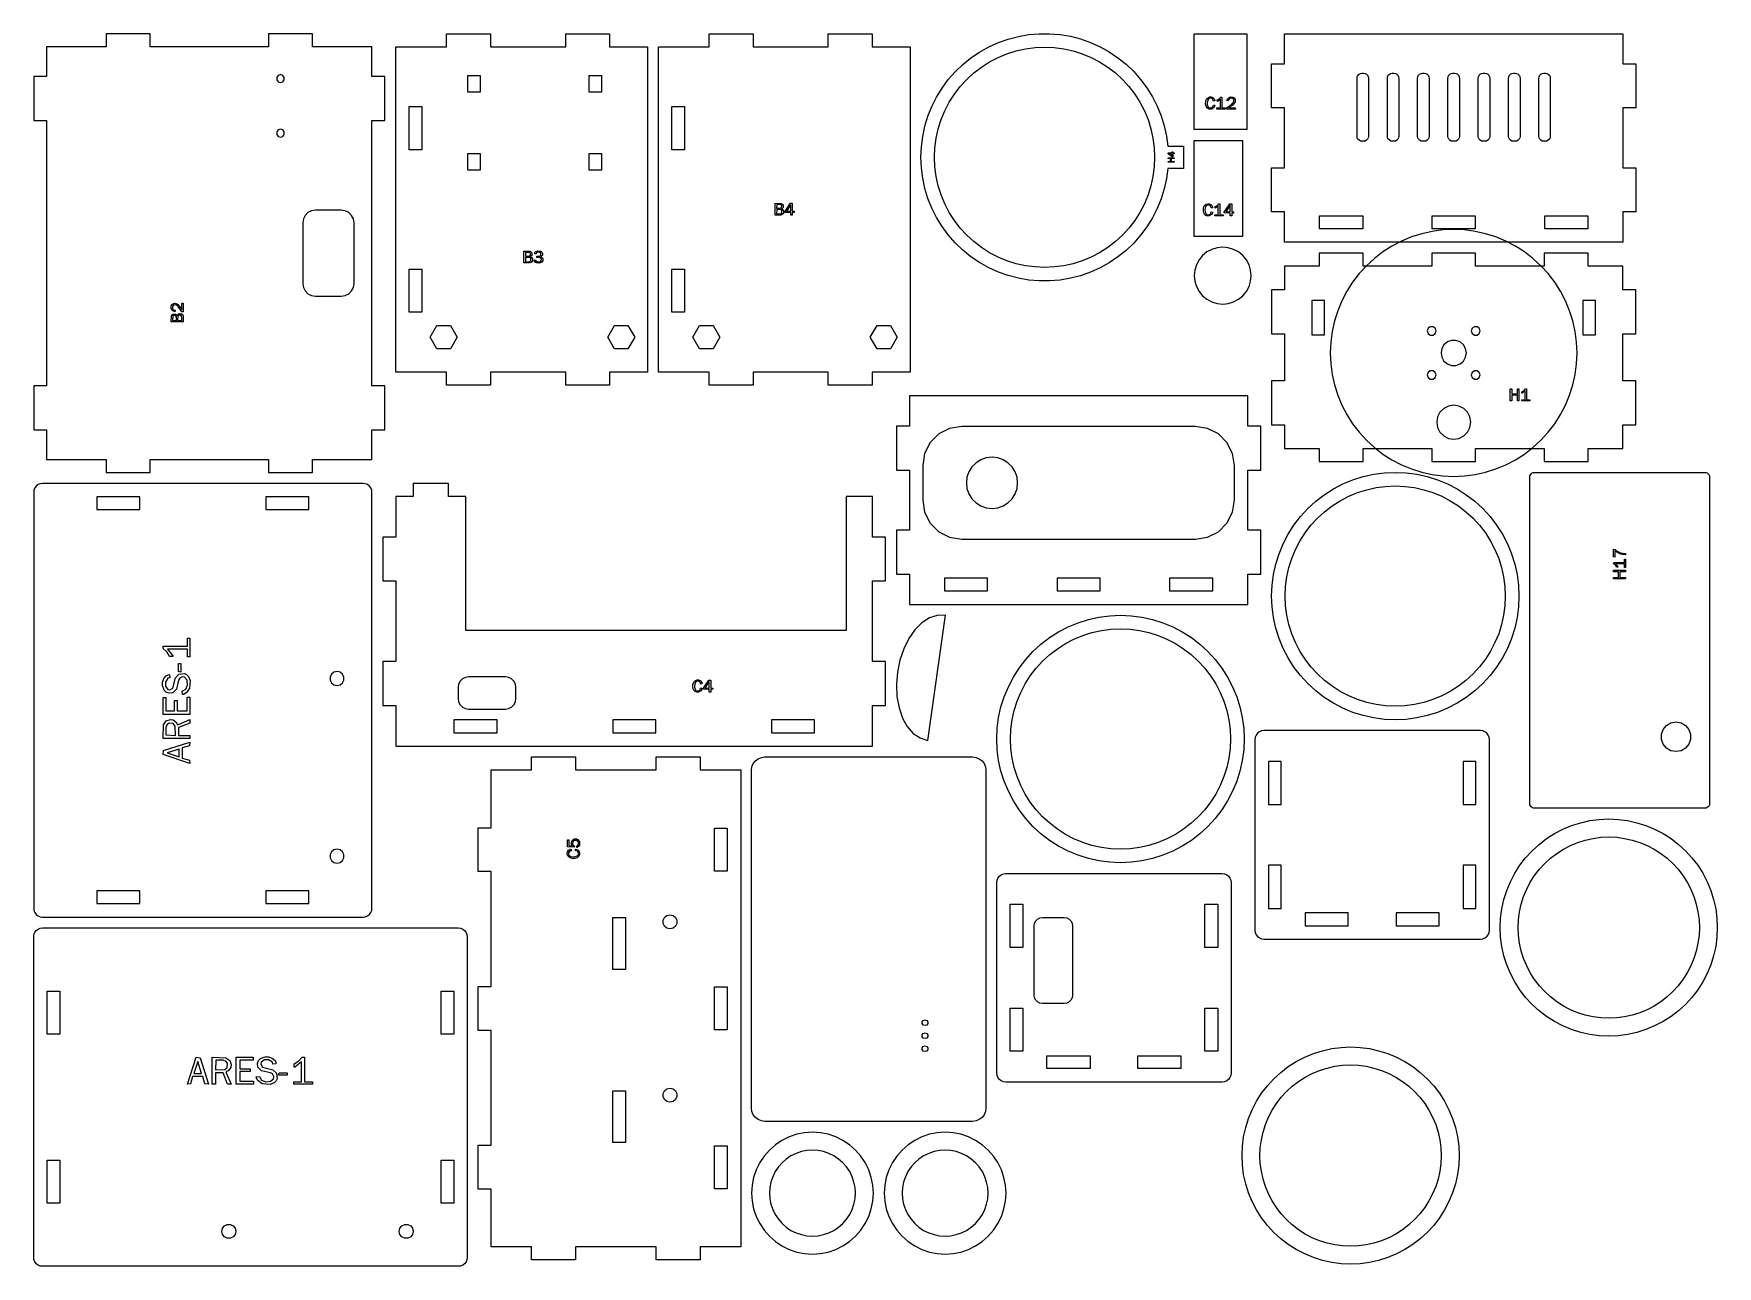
# Model space of a CAD drawing. Header units: millimetres. Extents: x 5 to 394, y 10 to 295.
import ezdxf

# ---------------------------------------------------------------- set-up
doc = ezdxf.new("R2010")
doc.units = ezdxf.units.MM
for name, color, linetype in [('CUT', 1, 'CONTINUOUS'), ('ENGRAVE', 7, 'CONTINUOUS'), ('SCORE', 5, 'CONTINUOUS')]:
    doc.layers.add(name, color=color, linetype=linetype)

msp = doc.modelspace()

# ---------------------------------------------------------------- linework, layer by layer
at = {"layer": 'CUT'}
for points in [[(83.15, 196.65), (83.15, 203.55), (86.15, 203.55), (86.15, 213.7), (83.15, 213.7), (83.15, 274.95), (86.15, 274.95), (86.15, 285.1), (83.15, 285.1), (83.15, 292), (69.4, 292), (69.4, 295), (59.25, 295), (59.25, 292), (31.9, 292), (31.9, 295), (21.75, 295), (21.75, 292), (8, 292), (8, 285.1), (5, 285.1), (5, 274.95), (8, 274.95), (8, 213.7), (5, 213.7), (5, 203.55), (8, 203.55), (8, 196.65), (21.75, 196.65), (21.75, 193.65), (31.9, 193.65), (31.9, 196.65), (59.25, 196.65), (59.25, 193.65), (69.4, 193.65), (69.4, 196.65)], [(146.8, 216.85), (138.05, 216.85), (138.05, 213.85), (127.9, 213.85), (127.9, 216.85), (110.55, 216.85), (110.55, 213.85), (100.4, 213.85), (100.4, 216.85), (88.65, 216.85), (88.65, 292), (100.4, 292), (100.4, 295), (110.55, 295), (110.55, 292), (127.9, 292), (127.9, 295), (138.05, 295), (138.05, 292), (146.8, 292)], [(207.45, 216.85), (198.7, 216.85), (198.7, 213.85), (188.55, 213.85), (188.55, 216.85), (171.2, 216.85), (171.2, 213.85), (161.05, 213.85), (161.05, 216.85), (149.3, 216.85), (149.3, 292), (161.05, 292), (161.05, 295), (171.2, 295), (171.2, 292), (188.55, 292), (188.55, 295), (198.7, 295), (198.7, 292), (207.45, 292)], [(266.981, 263.874), (266.675, 261.54), (266.158, 259.172), (265.442, 256.857), (264.533, 254.611), (263.436, 252.45), (262.161, 250.39), (260.715, 248.445), (259.11, 246.63), (257.357, 244.957), (255.468, 243.439), (253.458, 242.086), (251.34, 240.908), (249.13, 239.914), (246.844, 239.111), (244.498, 238.505), (242.109, 238.099), (239.694, 237.898), (237.271, 237.901), (234.856, 238.11), (232.469, 238.523), (230.124, 239.137), (227.841, 239.946), (225.634, 240.947), (223.519, 242.131), (221.513, 243.49), (219.629, 245.014), (217.881, 246.692), (216.281, 248.512), (214.841, 250.461), (213.572, 252.525), (212.482, 254.689), (211.579, 256.938), (210.87, 259.255), (210.36, 261.624), (210.053, 264.028), (209.95, 266.449), (210.053, 268.87), (210.36, 271.273), (210.87, 273.642), (211.579, 275.96), (212.482, 278.208), (213.572, 280.373), (214.841, 282.437), (216.281, 284.386), (217.881, 286.206), (219.629, 287.884), (221.513, 289.408), (223.519, 290.767), (225.634, 291.951), (227.841, 292.951), (230.124, 293.761), (232.469, 294.375), (234.856, 294.787), (237.271, 294.996), (239.694, 295), (242.109, 294.798), (244.498, 294.393), (246.844, 293.786), (249.13, 292.983), (251.34, 291.989), (253.458, 290.812), (255.468, 289.459), (257.357, 287.941), (259.11, 286.268), (260.715, 284.453), (262.161, 282.508), (263.436, 280.448), (264.533, 278.287), (265.442, 276.041), (266.158, 273.725), (266.675, 271.358), (266.981, 269.024), (270.6, 269.024), (270.6, 263.874)], [(238.525, 241.024), (236.309, 241.121), (234.11, 241.41), (231.945, 241.89), (229.829, 242.557), (227.78, 243.406), (225.813, 244.43), (223.942, 245.622), (222.182, 246.972), (220.547, 248.471), (219.048, 250.106), (217.698, 251.866), (216.506, 253.736), (215.482, 255.704), (214.633, 257.753), (213.966, 259.868), (213.486, 262.034), (213.197, 264.233), (213.1, 266.449), (213.197, 268.665), (213.486, 270.864), (213.966, 273.029), (214.633, 275.145), (215.482, 277.194), (216.506, 279.161), (217.698, 281.032), (219.048, 282.792), (220.547, 284.427), (222.182, 285.925), (223.942, 287.276), (225.813, 288.467), (227.78, 289.492), (229.829, 290.34), (231.945, 291.007), (234.11, 291.488), (236.309, 291.777), (238.525, 291.874), (240.741, 291.777), (242.94, 291.488), (245.106, 291.007), (247.221, 290.34), (249.27, 289.492), (251.238, 288.467), (253.108, 287.276), (254.868, 285.925), (256.503, 284.427), (258.002, 282.792), (259.352, 281.032), (260.544, 279.161), (261.568, 277.194), (262.417, 275.145), (263.084, 273.029), (263.564, 270.864), (263.853, 268.665), (263.95, 266.449), (263.853, 264.233), (263.564, 262.034), (263.084, 259.868), (262.417, 257.753), (261.568, 255.704), (260.544, 253.736), (259.352, 251.866), (258.002, 250.106), (256.503, 248.471), (254.868, 246.972), (253.108, 245.622), (251.238, 244.43), (249.27, 243.406), (247.221, 242.557), (245.106, 241.89), (242.94, 241.41), (240.741, 241.121)], [(285.25, 272.85), (273.1, 272.85), (273.1, 295), (285.25, 295)], [(372.1, 246.85), (293.95, 246.85), (293.95, 253.85), (290.95, 253.85), (290.95, 264), (293.95, 264), (293.95, 277.85), (290.95, 277.85), (290.95, 288), (293.95, 288), (293.95, 295), (372.1, 295), (372.1, 288), (375.1, 288), (375.1, 277.85), (372.1, 277.85), (372.1, 264), (375.1, 264), (375.1, 253.85), (372.1, 253.85)], [(62.025, 285.546), (61.484, 285.37), (61.149, 284.91), (61.149, 284.34), (61.484, 283.88), (62.025, 283.704), (62.566, 283.88), (62.901, 284.34), (62.901, 284.91), (62.566, 285.37)], [(108.15, 281.5), (105.3, 281.5), (105.3, 285.35), (108.15, 285.35)], [(136.15, 281.5), (133.3, 281.5), (133.3, 285.35), (136.15, 285.35)], [(310.7, 284.719), (310.756, 285.072), (310.916, 285.386), (311.164, 285.634), (311.478, 285.794), (311.831, 285.85), (312.219, 285.85), (312.572, 285.794), (312.886, 285.634), (313.134, 285.386), (313.294, 285.072), (313.35, 284.719), (313.35, 271.291), (313.294, 270.938), (313.134, 270.624), (312.886, 270.376), (312.572, 270.216), (312.219, 270.16), (311.831, 270.16), (311.478, 270.216), (311.164, 270.376), (310.916, 270.624), (310.756, 270.938), (310.7, 271.291)], [(317.7, 284.719), (317.756, 285.072), (317.916, 285.386), (318.164, 285.634), (318.478, 285.794), (318.831, 285.85), (319.219, 285.85), (319.572, 285.794), (319.886, 285.634), (320.134, 285.386), (320.294, 285.072), (320.35, 284.719), (320.35, 271.291), (320.294, 270.938), (320.134, 270.624), (319.886, 270.376), (319.572, 270.216), (319.219, 270.16), (318.831, 270.16), (318.478, 270.216), (318.164, 270.376), (317.916, 270.624), (317.756, 270.938), (317.7, 271.291)], [(324.7, 284.719), (324.756, 285.072), (324.916, 285.386), (325.164, 285.634), (325.478, 285.794), (325.831, 285.85), (326.219, 285.85), (326.572, 285.794), (326.886, 285.634), (327.134, 285.386), (327.294, 285.072), (327.35, 284.719), (327.35, 271.291), (327.294, 270.938), (327.134, 270.624), (326.886, 270.376), (326.572, 270.216), (326.219, 270.16), (325.831, 270.16), (325.478, 270.216), (325.164, 270.376), (324.916, 270.624), (324.756, 270.938), (324.7, 271.291)], [(331.7, 284.719), (331.756, 285.072), (331.916, 285.386), (332.164, 285.634), (332.478, 285.794), (332.831, 285.85), (333.219, 285.85), (333.572, 285.794), (333.886, 285.634), (334.134, 285.386), (334.294, 285.072), (334.35, 284.719), (334.35, 271.291), (334.294, 270.938), (334.134, 270.624), (333.886, 270.376), (333.572, 270.216), (333.219, 270.16), (332.831, 270.16), (332.478, 270.216), (332.164, 270.376), (331.916, 270.624), (331.756, 270.938), (331.7, 271.291)], [(338.7, 284.719), (338.756, 285.072), (338.916, 285.386), (339.164, 285.634), (339.478, 285.794), (339.831, 285.85), (340.219, 285.85), (340.572, 285.794), (340.886, 285.634), (341.134, 285.386), (341.294, 285.072), (341.35, 284.719), (341.35, 271.291), (341.294, 270.938), (341.134, 270.624), (340.886, 270.376), (340.572, 270.216), (340.219, 270.16), (339.831, 270.16), (339.478, 270.216), (339.164, 270.376), (338.916, 270.624), (338.756, 270.938), (338.7, 271.291)], [(345.7, 284.719), (345.756, 285.072), (345.916, 285.386), (346.164, 285.634), (346.478, 285.794), (346.831, 285.85), (347.219, 285.85), (347.572, 285.794), (347.886, 285.634), (348.134, 285.386), (348.294, 285.072), (348.35, 284.719), (348.35, 271.291), (348.294, 270.938), (348.134, 270.624), (347.886, 270.376), (347.572, 270.216), (347.219, 270.16), (346.831, 270.16), (346.478, 270.216), (346.164, 270.376), (345.916, 270.624), (345.756, 270.938), (345.7, 271.291)], [(352.7, 284.719), (352.756, 285.072), (352.916, 285.386), (353.164, 285.634), (353.478, 285.794), (353.831, 285.85), (354.219, 285.85), (354.572, 285.794), (354.886, 285.634), (355.134, 285.386), (355.294, 285.072), (355.35, 284.719), (355.35, 271.291), (355.294, 270.938), (355.134, 270.624), (354.886, 270.376), (354.572, 270.216), (354.219, 270.16), (353.831, 270.16), (353.478, 270.216), (353.164, 270.376), (352.916, 270.624), (352.756, 270.938), (352.7, 271.291)], [(94.7, 268.2), (91.75, 268.2), (91.75, 278.15), (94.7, 278.15)], [(155.35, 268.2), (152.4, 268.2), (152.4, 278.15), (155.35, 278.15)], [(62.025, 272.946), (61.484, 272.77), (61.149, 272.31), (61.149, 271.74), (61.484, 271.28), (62.025, 271.104), (62.566, 271.28), (62.901, 271.74), (62.901, 272.31), (62.566, 272.77)], [(284.25, 248.2), (273.1, 248.2), (273.1, 270.35), (284.25, 270.35)], [(108.15, 263.5), (105.3, 263.5), (105.3, 267.35), (108.15, 267.35)], [(136.15, 263.5), (133.3, 263.5), (133.3, 267.35), (136.15, 267.35)], [(70.081, 254.25), (69.171, 254.106), (68.356, 253.691), (67.709, 253.044), (67.294, 252.229), (67.15, 251.319), (67.15, 237.331), (67.294, 236.421), (67.709, 235.606), (68.356, 234.959), (69.171, 234.544), (70.081, 234.4), (76.069, 234.4), (76.979, 234.544), (77.794, 234.959), (78.441, 235.606), (78.856, 236.421), (79, 237.331), (79, 251.319), (78.856, 252.229), (78.441, 253.044), (77.794, 253.691), (76.979, 254.106), (76.069, 254.25)], [(312, 249.95), (302.05, 249.95), (302.05, 252.9), (312, 252.9)], [(338, 249.95), (328.05, 249.95), (328.05, 252.9), (338, 252.9)], [(364, 249.95), (354.05, 249.95), (354.05, 252.9), (364, 252.9)], [(286.251, 239.125), (286.124, 240.407), (285.75, 241.641), (285.143, 242.778), (284.325, 243.774), (283.329, 244.592), (282.192, 245.199), (280.958, 245.574), (279.675, 245.7), (278.393, 245.574), (277.159, 245.199), (276.022, 244.592), (275.026, 243.774), (274.208, 242.778), (273.601, 241.641), (273.226, 240.407), (273.1, 239.125), (273.226, 237.842), (273.601, 236.608), (274.208, 235.472), (275.026, 234.475), (276.022, 233.657), (277.159, 233.05), (278.393, 232.676), (279.675, 232.549), (280.958, 232.676), (282.192, 233.05), (283.329, 233.657), (284.325, 234.475), (285.143, 235.472), (285.75, 236.608), (286.124, 237.842)], [(293.95, 199.2), (301.95, 199.2), (301.95, 196.2), (312.1, 196.2), (312.1, 199.2), (327.95, 199.2), (327.95, 196.2), (338.1, 196.2), (338.1, 199.2), (353.95, 199.2), (353.95, 196.2), (364.1, 196.2), (364.1, 199.2), (372.1, 199.2), (372.1, 204.7), (375.1, 204.7), (375.1, 214.85), (372.1, 214.85), (372.1, 225.7), (375.1, 225.7), (375.1, 235.85), (372.1, 235.85), (372.1, 241.35), (364.1, 241.35), (364.1, 244.35), (353.95, 244.35), (353.95, 241.35), (338.1, 241.35), (338.1, 244.35), (327.95, 244.35), (327.95, 241.35), (312.1, 241.35), (312.1, 244.35), (301.95, 244.35), (301.95, 241.35), (293.95, 241.35), (293.95, 235.85), (290.95, 235.85), (290.95, 225.7), (293.95, 225.7), (293.95, 214.85), (290.95, 214.85), (290.95, 204.7), (293.95, 204.7)], [(94.7, 230.7), (91.75, 230.7), (91.75, 240.65), (94.7, 240.65)], [(155.35, 230.7), (152.4, 230.7), (152.4, 240.65), (155.35, 240.65)], [(300.25, 225.45), (303.2, 225.45), (303.2, 233.4), (300.25, 233.4)], [(362.85, 225.45), (365.8, 225.45), (365.8, 233.4), (362.85, 233.4)], [(96.612, 224.925), (98.168, 227.621), (101.282, 227.621), (102.838, 224.925), (101.282, 222.229), (98.168, 222.229)], [(137.612, 224.925), (139.168, 227.621), (142.282, 227.621), (143.838, 224.925), (142.282, 222.229), (139.168, 222.229)], [(157.262, 224.925), (158.818, 227.621), (161.932, 227.621), (163.488, 224.925), (161.932, 222.229), (158.818, 222.229)], [(198.262, 224.925), (199.818, 227.621), (202.932, 227.621), (204.488, 224.925), (202.932, 222.229), (199.818, 222.229)], [(328.955, 226.366), (328.76, 226.966), (328.249, 227.337), (327.618, 227.337), (327.108, 226.966), (326.913, 226.366), (327.108, 225.766), (327.618, 225.395), (328.249, 225.395), (328.76, 225.766)], [(339.137, 226.366), (338.942, 226.966), (338.432, 227.337), (337.801, 227.337), (337.29, 226.966), (337.095, 226.366), (337.29, 225.766), (337.801, 225.395), (338.432, 225.395), (338.942, 225.766)], [(335.949, 221.275), (335.773, 222.275), (335.265, 223.154), (334.487, 223.807), (333.533, 224.154), (332.517, 224.154), (331.563, 223.807), (330.785, 223.154), (330.277, 222.275), (330.101, 221.275), (330.277, 220.275), (330.785, 219.396), (331.563, 218.743), (332.517, 218.396), (333.533, 218.396), (334.487, 218.743), (335.265, 219.396), (335.773, 220.275)], [(328.955, 216.184), (328.76, 216.784), (328.249, 217.155), (327.618, 217.155), (327.108, 216.784), (326.913, 216.184), (327.108, 215.584), (327.618, 215.213), (328.249, 215.213), (328.76, 215.584)], [(339.137, 216.184), (338.942, 216.784), (338.432, 217.155), (337.801, 217.155), (337.29, 216.784), (337.095, 216.184), (337.29, 215.584), (337.801, 215.213), (338.432, 215.213), (338.942, 215.584)], [(207.3, 163.2), (285.45, 163.2), (285.45, 170.2), (288.45, 170.2), (288.45, 180.35), (285.45, 180.35), (285.45, 194.2), (288.45, 194.2), (288.45, 204.35), (285.45, 204.35), (285.45, 211.35), (207.3, 211.35), (207.3, 204.35), (204.3, 204.35), (204.3, 194.2), (207.3, 194.2), (207.3, 180.35), (204.3, 180.35), (204.3, 170.2), (207.3, 170.2)], [(336.949, 205.275), (336.757, 206.488), (336.2, 207.582), (335.332, 208.45), (334.238, 209.007), (333.025, 209.199), (331.812, 209.007), (330.718, 208.45), (329.85, 207.582), (329.293, 206.488), (329.101, 205.275), (329.293, 204.062), (329.85, 202.968), (330.718, 202.1), (331.812, 201.543), (333.025, 201.351), (334.238, 201.543), (335.332, 202.1), (336.2, 202.968), (336.757, 204.062)], [(232.3, 191.275), (232.151, 192.593), (231.713, 193.846), (231.007, 194.969), (230.069, 195.907), (228.946, 196.613), (227.693, 197.051), (226.375, 197.2), (225.057, 197.051), (223.804, 196.613), (222.681, 195.907), (221.743, 194.969), (221.037, 193.846), (220.599, 192.593), (220.45, 191.275), (220.599, 189.957), (221.037, 188.704), (221.743, 187.581), (222.681, 186.643), (223.804, 185.937), (225.057, 185.499), (226.375, 185.35), (227.693, 185.499), (228.946, 185.937), (230.069, 186.643), (231.007, 187.581), (231.713, 188.704), (232.151, 189.957)], [(83.15, 93.07), (83.15, 189.08), (83.08, 189.612), (82.873, 190.113), (82.543, 190.543), (82.113, 190.873), (81.612, 191.08), (81.08, 191.15), (7.07, 191.15), (6.538, 191.08), (6.037, 190.873), (5.607, 190.543), (5.277, 190.113), (5.07, 189.612), (5, 189.08), (5, 93.07), (5.07, 92.538), (5.277, 92.037), (5.607, 91.607), (6.037, 91.277), (6.538, 91.07), (7.07, 91), (81.08, 91), (81.612, 91.07), (82.113, 91.277), (82.543, 91.607), (82.873, 92.037), (83.08, 92.538)], [(88.65, 130.475), (198.8, 130.475), (198.8, 139.856), (201.8, 139.856), (201.8, 150.006), (198.8, 150.006), (198.8, 168.619), (201.8, 168.619), (201.8, 178.769), (198.8, 178.769), (198.8, 188.15), (192.65, 188.15), (192.65, 157.15), (104.8, 157.15), (104.8, 188.15), (100.8, 188.15), (100.8, 191.15), (92.65, 191.15), (92.65, 188.15), (88.65, 188.15), (88.65, 178.769), (85.65, 178.769), (85.65, 168.619), (88.65, 168.619), (88.65, 150.006), (85.65, 150.006), (85.65, 139.856), (88.65, 139.856)], [(290.95, 165.125), (291.059, 167.615), (291.384, 170.087), (291.924, 172.521), (292.673, 174.898), (293.627, 177.201), (294.778, 179.412), (296.118, 181.515), (297.635, 183.493), (299.319, 185.331), (301.157, 187.015), (303.135, 188.532), (305.238, 189.872), (307.449, 191.023), (309.752, 191.977), (312.129, 192.726), (314.563, 193.266), (317.035, 193.591), (319.525, 193.7), (322.016, 193.591), (324.487, 193.266), (326.921, 192.726), (329.298, 191.977), (331.601, 191.023), (333.813, 189.872), (335.915, 188.532), (337.893, 187.015), (339.731, 185.331), (341.415, 183.493), (342.932, 181.515), (344.272, 179.412), (345.423, 177.201), (346.377, 174.898), (347.126, 172.521), (347.666, 170.087), (347.991, 167.615), (348.1, 165.125), (347.991, 162.634), (347.666, 160.163), (347.126, 157.729), (346.377, 155.352), (345.423, 153.049), (344.272, 150.837), (342.932, 148.735), (341.415, 146.757), (339.731, 144.919), (337.893, 143.235), (335.915, 141.718), (333.813, 140.378), (331.601, 139.227), (329.298, 138.273), (326.921, 137.524), (324.487, 136.984), (322.016, 136.659), (319.525, 136.55), (317.035, 136.659), (314.563, 136.984), (312.129, 137.524), (309.752, 138.273), (307.449, 139.227), (305.238, 140.378), (303.135, 141.718), (301.157, 143.235), (299.319, 144.919), (297.635, 146.757), (296.118, 148.735), (294.778, 150.837), (293.627, 153.049), (292.673, 155.352), (291.924, 157.729), (291.384, 160.163), (291.059, 162.634)], [(392.15, 192.63), (392.15, 117.22), (392.114, 116.947), (392.007, 116.687), (391.836, 116.464), (391.613, 116.293), (391.354, 116.186), (391.08, 116.15), (351.67, 116.15), (351.397, 116.186), (351.137, 116.293), (350.915, 116.464), (350.744, 116.687), (350.636, 116.947), (350.6, 117.22), (350.6, 192.63), (350.636, 192.903), (350.744, 193.163), (350.915, 193.386), (351.137, 193.557), (351.397, 193.664), (351.67, 193.7), (391.08, 193.7), (391.354, 193.664), (391.613, 193.557), (391.836, 193.386), (392.007, 193.163), (392.114, 192.903)], [(29.55, 185.1), (29.55, 188.05), (19.6, 188.05), (19.6, 185.1)], [(68.55, 185.1), (68.55, 188.05), (58.6, 188.05), (58.6, 185.1)], [(294.1, 165.125), (294.197, 167.341), (294.486, 169.54), (294.966, 171.705), (295.633, 173.821), (296.482, 175.87), (297.506, 177.837), (298.698, 179.708), (300.048, 181.468), (301.547, 183.103), (303.182, 184.602), (304.942, 185.952), (306.813, 187.144), (308.78, 188.168), (310.829, 189.017), (312.945, 189.684), (315.11, 190.164), (317.309, 190.453), (319.525, 190.55), (321.741, 190.453), (323.94, 190.164), (326.106, 189.684), (328.221, 189.017), (330.27, 188.168), (332.238, 187.144), (334.108, 185.952), (335.868, 184.602), (337.503, 183.103), (339.002, 181.468), (340.352, 179.708), (341.544, 177.837), (342.568, 175.87), (343.417, 173.821), (344.084, 171.705), (344.564, 169.54), (344.853, 167.341), (344.95, 165.125), (344.853, 162.909), (344.564, 160.71), (344.084, 158.544), (343.417, 156.429), (342.568, 154.38), (341.544, 152.412), (340.352, 150.542), (339.002, 148.782), (337.503, 147.147), (335.868, 145.648), (334.108, 144.298), (332.238, 143.106), (330.27, 142.082), (328.221, 141.233), (326.106, 140.566), (323.94, 140.086), (321.741, 139.797), (319.525, 139.7), (317.309, 139.797), (315.11, 140.086), (312.945, 140.566), (310.829, 141.233), (308.78, 142.082), (306.813, 143.106), (304.942, 144.298), (303.182, 145.648), (301.547, 147.147), (300.048, 148.782), (298.698, 150.542), (297.506, 152.412), (296.482, 154.38), (295.633, 156.429), (294.966, 158.544), (294.486, 160.71), (294.197, 162.909)], [(215.4, 166.3), (225.35, 166.3), (225.35, 169.25), (215.4, 169.25)], [(241.4, 166.3), (251.35, 166.3), (251.35, 169.25), (241.4, 169.25)], [(267.4, 166.3), (277.35, 166.3), (277.35, 169.25), (267.4, 169.25)], [(215.605, 160.7), (213.73, 160.666), (211.925, 160.078), (210.185, 158.957), (208.575, 157.351), (207.155, 155.321), (205.978, 152.944), (205.09, 150.312), (204.523, 147.526), (204.3, 144.692), (204.428, 141.917), (204.904, 139.308), (205.71, 136.965), (206.815, 134.977), (208.179, 133.421), (209.752, 132.357), (211.544, 131.808)], [(227.475, 132.125), (227.584, 134.615), (227.91, 137.087), (228.449, 139.521), (229.199, 141.898), (230.153, 144.201), (231.304, 146.412), (232.643, 148.515), (234.161, 150.493), (235.845, 152.331), (237.683, 154.015), (239.661, 155.532), (241.763, 156.872), (243.974, 158.023), (246.277, 158.977), (248.655, 159.726), (251.088, 160.266), (253.56, 160.591), (256.05, 160.7), (258.541, 160.591), (261.013, 160.266), (263.446, 159.726), (265.824, 158.977), (268.127, 158.023), (270.338, 156.872), (272.44, 155.532), (274.418, 154.015), (276.256, 152.331), (277.94, 150.493), (279.458, 148.515), (280.797, 146.412), (281.948, 144.201), (282.902, 141.898), (283.652, 139.521), (284.191, 137.087), (284.517, 134.615), (284.626, 132.125), (284.517, 129.634), (284.191, 127.163), (283.652, 124.729), (282.902, 122.352), (281.948, 120.049), (280.797, 117.837), (279.458, 115.735), (277.94, 113.757), (276.256, 111.919), (274.418, 110.235), (272.44, 108.718), (270.338, 107.378), (268.127, 106.227), (265.824, 105.273), (263.446, 104.524), (261.013, 103.984), (258.541, 103.659), (256.05, 103.55), (253.56, 103.659), (251.088, 103.984), (248.655, 104.524), (246.277, 105.273), (243.974, 106.227), (241.763, 107.378), (239.661, 108.718), (237.683, 110.235), (235.845, 111.919), (234.161, 113.757), (232.643, 115.735), (231.304, 117.837), (230.153, 120.049), (229.199, 122.352), (228.449, 124.729), (227.91, 127.163), (227.584, 129.634)], [(230.626, 132.125), (230.722, 134.341), (231.012, 136.54), (231.492, 138.705), (232.159, 140.821), (233.008, 142.87), (234.032, 144.837), (235.224, 146.708), (236.574, 148.468), (238.072, 150.103), (239.708, 151.602), (241.467, 152.952), (243.338, 154.144), (245.305, 155.168), (247.355, 156.017), (249.47, 156.684), (251.636, 157.164), (253.835, 157.453), (256.05, 157.55), (258.266, 157.453), (260.465, 157.164), (262.631, 156.684), (264.746, 156.017), (266.796, 155.168), (268.763, 154.144), (270.634, 152.952), (272.393, 151.602), (274.029, 150.103), (275.527, 148.468), (276.877, 146.708), (278.069, 144.837), (279.093, 142.87), (279.942, 140.821), (280.609, 138.705), (281.089, 136.54), (281.379, 134.341), (281.475, 132.125), (281.379, 129.909), (281.089, 127.71), (280.609, 125.544), (279.942, 123.429), (279.093, 121.38), (278.069, 119.412), (276.877, 117.542), (275.527, 115.782), (274.029, 114.147), (272.393, 112.648), (270.634, 111.298), (268.763, 110.106), (266.796, 109.082), (264.746, 108.233), (262.631, 107.566), (260.465, 107.086), (258.266, 106.797), (256.05, 106.7), (253.835, 106.797), (251.636, 107.086), (249.47, 107.566), (247.355, 108.233), (245.305, 109.082), (243.338, 110.106), (241.467, 111.298), (239.708, 112.648), (238.072, 114.147), (236.574, 115.782), (235.224, 117.542), (234.032, 119.412), (233.008, 121.38), (232.159, 123.429), (231.492, 125.544), (231.012, 127.71), (230.722, 129.909)], [(75.075, 147.698), (74.371, 147.537), (73.806, 147.087), (73.493, 146.436), (73.493, 145.714), (73.806, 145.063), (74.371, 144.613), (75.075, 144.452), (75.779, 144.613), (76.344, 145.063), (76.657, 145.714), (76.657, 146.436), (76.344, 147.087), (75.779, 147.537)], [(116.4, 144.044), (116.28, 144.799), (115.936, 145.474), (115.4, 146.011), (114.724, 146.355), (113.969, 146.475), (105.481, 146.475), (104.726, 146.355), (104.05, 146.011), (103.514, 145.474), (103.17, 144.799), (103.05, 144.044), (103.05, 141.455), (103.17, 140.7), (103.514, 140.025), (104.05, 139.488), (104.726, 139.144), (105.481, 139.025), (113.969, 139.025), (114.724, 139.144), (115.4, 139.488), (115.936, 140.025), (116.28, 140.7), (116.4, 141.455)], [(102.083, 133.575), (112.033, 133.575), (112.033, 136.525), (102.083, 136.525)], [(138.75, 133.575), (148.7, 133.575), (148.7, 136.525), (138.75, 136.525)], [(175.417, 133.575), (185.367, 133.575), (185.367, 136.525), (175.417, 136.525)], [(289.196, 85.9), (339.205, 85.9), (339.738, 85.97), (340.238, 86.177), (340.668, 86.507), (340.998, 86.937), (341.205, 87.438), (341.276, 87.97), (341.276, 131.98), (341.205, 132.512), (340.998, 133.013), (340.668, 133.443), (340.238, 133.772), (339.738, 133.98), (339.205, 134.05), (289.196, 134.05), (288.663, 133.98), (288.163, 133.772), (287.733, 133.443), (287.403, 133.013), (287.196, 132.512), (287.126, 131.98), (287.126, 87.97), (287.196, 87.438), (287.403, 86.937), (287.733, 86.507), (288.163, 86.177), (288.663, 85.97)], [(384.375, 129.201), (383.204, 129.408), (382.174, 130.002), (381.41, 130.913), (381.003, 132.03), (381.003, 133.22), (381.41, 134.337), (382.174, 135.248), (383.204, 135.842), (384.375, 136.049), (385.546, 135.842), (386.576, 135.248), (387.34, 134.337), (387.747, 133.22), (387.747, 132.03), (387.34, 130.913), (386.576, 130.002), (385.546, 129.408)], [(168.325, 124.975), (168.325, 14.825), (158.944, 14.825), (158.944, 11.825), (148.794, 11.825), (148.794, 14.825), (130.181, 14.825), (130.181, 11.825), (120.031, 11.825), (120.031, 14.825), (110.65, 14.825), (110.65, 28.158), (107.65, 28.158), (107.65, 38.308), (110.65, 38.308), (110.65, 64.825), (107.65, 64.825), (107.65, 74.975), (110.65, 74.975), (110.65, 101.491), (107.65, 101.491), (107.65, 111.641), (110.65, 111.641), (110.65, 124.975), (120.031, 124.975), (120.031, 127.975), (130.181, 127.975), (130.181, 124.975), (148.794, 124.975), (148.794, 127.975), (158.944, 127.975), (158.944, 124.975)], [(224.975, 124.904), (224.975, 46.895), (224.871, 46.104), (224.564, 45.362), (224.075, 44.725), (223.438, 44.236), (222.696, 43.929), (221.905, 43.825), (173.896, 43.825), (173.104, 43.929), (172.363, 44.236), (171.726, 44.725), (171.237, 45.362), (170.93, 46.104), (170.825, 46.895), (170.825, 124.904), (170.93, 125.696), (171.237, 126.437), (171.726, 127.074), (172.363, 127.563), (173.104, 127.87), (173.896, 127.975), (221.905, 127.975), (222.696, 127.87), (223.438, 127.563), (224.075, 127.074), (224.564, 126.437), (224.871, 125.696)], [(290.226, 117), (293.176, 117), (293.176, 126.95), (290.226, 126.95)], [(335.226, 117), (338.176, 117), (338.176, 126.95), (335.226, 126.95)], [(343.776, 88.575), (343.871, 90.76), (344.157, 92.929), (344.63, 95.065), (345.288, 97.151), (346.125, 99.172), (347.135, 101.112), (348.31, 102.957), (349.642, 104.693), (351.12, 106.306), (352.733, 107.784), (354.468, 109.115), (356.313, 110.291), (358.253, 111.301), (360.274, 112.138), (362.361, 112.796), (364.496, 113.269), (366.665, 113.555), (368.851, 113.65), (371.036, 113.555), (373.205, 113.269), (375.341, 112.796), (377.427, 112.138), (379.448, 111.301), (381.388, 110.291), (383.233, 109.115), (384.969, 107.784), (386.581, 106.306), (388.059, 104.693), (389.391, 102.957), (390.566, 101.112), (391.576, 99.172), (392.413, 97.151), (393.071, 95.065), (393.545, 92.929), (393.83, 90.76), (393.926, 88.575), (393.83, 86.389), (393.545, 84.221), (393.071, 82.085), (392.413, 79.999), (391.576, 77.978), (390.566, 76.037), (389.391, 74.192), (388.059, 72.457), (386.581, 70.844), (384.969, 69.366), (383.233, 68.035), (381.388, 66.859), (379.448, 65.849), (377.427, 65.012), (375.341, 64.354), (373.205, 63.881), (371.036, 63.595), (368.851, 63.5), (366.665, 63.595), (364.496, 63.881), (362.361, 64.354), (360.274, 65.012), (358.253, 65.849), (356.313, 66.859), (354.468, 68.035), (352.733, 69.366), (351.12, 70.844), (349.642, 72.457), (348.31, 74.192), (347.135, 76.037), (346.125, 77.978), (345.288, 79.999), (344.63, 82.085), (344.157, 84.221), (343.871, 86.389)], [(165.225, 111.541), (165.225, 101.591), (162.275, 101.591), (162.275, 111.541)], [(347.926, 88.575), (348.005, 90.399), (348.244, 92.209), (348.639, 93.991), (349.188, 95.732), (349.886, 97.418), (350.729, 99.037), (351.71, 100.577), (352.821, 102.025), (354.054, 103.371), (355.4, 104.604), (356.849, 105.716), (358.388, 106.696), (360.007, 107.539), (361.694, 108.238), (363.435, 108.787), (365.217, 109.182), (367.027, 109.42), (368.851, 109.5), (370.674, 109.42), (372.484, 109.182), (374.266, 108.787), (376.007, 108.238), (377.694, 107.539), (379.313, 106.696), (380.853, 105.716), (382.301, 104.604), (383.647, 103.371), (384.88, 102.025), (385.991, 100.577), (386.972, 99.037), (387.815, 97.418), (388.514, 95.732), (389.063, 93.991), (389.458, 92.209), (389.696, 90.399), (389.776, 88.575), (389.696, 86.751), (389.458, 84.941), (389.063, 83.159), (388.514, 81.418), (387.815, 79.732), (386.972, 78.112), (385.991, 76.573), (384.88, 75.125), (383.647, 73.779), (382.301, 72.546), (380.853, 71.434), (379.313, 70.453), (377.694, 69.611), (376.007, 68.912), (374.266, 68.363), (372.484, 67.968), (370.674, 67.73), (368.851, 67.65), (367.027, 67.73), (365.217, 67.968), (363.435, 68.363), (361.694, 68.912), (360.007, 69.611), (358.388, 70.453), (356.849, 71.434), (355.4, 72.546), (354.054, 73.779), (352.821, 75.125), (351.71, 76.573), (350.729, 78.112), (349.886, 79.732), (349.188, 81.418), (348.639, 83.159), (348.244, 84.941), (348.005, 86.751)], [(75.075, 106.698), (74.371, 106.537), (73.806, 106.087), (73.493, 105.436), (73.493, 104.714), (73.806, 104.063), (74.371, 103.613), (75.075, 103.452), (75.779, 103.613), (76.344, 104.063), (76.657, 104.714), (76.657, 105.436), (76.344, 106.087), (75.779, 106.537)], [(290.226, 93), (293.176, 93), (293.176, 102.95), (290.226, 102.95)], [(335.226, 93), (338.176, 93), (338.176, 102.95), (335.226, 102.95)], [(279.555, 52.9), (229.546, 52.9), (229.013, 52.97), (228.513, 53.177), (228.083, 53.507), (227.753, 53.937), (227.546, 54.438), (227.475, 54.97), (227.475, 98.98), (227.546, 99.512), (227.753, 100.013), (228.083, 100.443), (228.513, 100.772), (229.013, 100.98), (229.546, 101.05), (279.555, 101.05), (280.088, 100.98), (280.588, 100.772), (281.018, 100.443), (281.348, 100.013), (281.555, 99.512), (281.625, 98.98), (281.625, 54.97), (281.555, 54.438), (281.348, 53.937), (281.018, 53.507), (280.588, 53.177), (280.088, 52.97)], [(29.55, 94.1), (29.55, 97.05), (19.6, 97.05), (19.6, 94.1)], [(68.55, 94.1), (68.55, 97.05), (58.6, 97.05), (58.6, 94.1)], [(233.525, 84), (230.575, 84), (230.575, 93.95), (233.525, 93.95)], [(278.525, 84), (275.575, 84), (275.575, 93.95), (278.525, 93.95)], [(141.7, 90.875), (141.7, 78.925), (138.75, 78.925), (138.75, 90.875)], [(151.988, 88.277), (151.283, 88.437), (150.719, 88.888), (150.405, 89.538), (150.405, 90.261), (150.719, 90.912), (151.283, 91.362), (151.988, 91.523), (152.692, 91.362), (153.257, 90.912), (153.57, 90.261), (153.57, 89.538), (153.257, 88.888), (152.692, 88.437)], [(236.125, 88.969), (236.221, 89.569), (236.494, 90.106), (236.919, 90.531), (237.456, 90.805), (238.056, 90.9), (243.045, 90.9), (243.645, 90.805), (244.181, 90.531), (244.607, 90.106), (244.88, 89.569), (244.975, 88.969), (244.975, 72.981), (244.88, 72.38), (244.607, 71.844), (244.181, 71.418), (243.645, 71.145), (243.045, 71.05), (238.056, 71.05), (237.456, 71.145), (236.919, 71.418), (236.494, 71.844), (236.221, 72.38), (236.125, 72.981)], [(298.726, 89), (308.676, 89), (308.676, 91.95), (298.726, 91.95)], [(319.726, 89), (329.676, 89), (329.676, 91.95), (319.726, 91.95)], [(103.08, 10.35), (7.07, 10.35), (6.538, 10.42), (6.037, 10.627), (5.607, 10.957), (5.277, 11.387), (5.07, 11.888), (5, 12.42), (5, 86.43), (5.07, 86.962), (5.277, 87.463), (5.607, 87.893), (6.037, 88.223), (6.538, 88.43), (7.07, 88.5), (103.08, 88.5), (103.612, 88.43), (104.113, 88.223), (104.543, 87.893), (104.873, 87.463), (105.08, 86.962), (105.15, 86.43), (105.15, 12.42), (105.08, 11.888), (104.873, 11.387), (104.543, 10.957), (104.113, 10.627), (103.612, 10.42)], [(11.05, 63.95), (8.1, 63.95), (8.1, 73.9), (11.05, 73.9)], [(102.05, 63.95), (99.1, 63.95), (99.1, 73.9), (102.05, 73.9)], [(165.225, 74.875), (165.225, 64.925), (162.275, 64.925), (162.275, 74.875)], [(210.9, 65.928), (210.506, 66.057), (210.262, 66.392), (210.262, 66.807), (210.506, 67.143), (210.9, 67.271), (211.295, 67.143), (211.539, 66.807), (211.539, 66.392), (211.295, 66.057)], [(233.525, 60), (230.575, 60), (230.575, 69.95), (233.525, 69.95)], [(278.525, 60), (275.575, 60), (275.575, 69.95), (278.525, 69.95)], [(210.9, 62.928), (210.506, 63.057), (210.262, 63.392), (210.262, 63.807), (210.506, 64.143), (210.9, 64.271), (211.295, 64.143), (211.539, 63.807), (211.539, 63.392), (211.295, 63.057)], [(210.9, 59.928), (210.506, 60.057), (210.262, 60.392), (210.262, 60.807), (210.506, 61.143), (210.9, 61.271), (211.295, 61.143), (211.539, 60.807), (211.539, 60.392), (211.295, 60.057)], [(249.025, 56), (239.075, 56), (239.075, 58.95), (249.025, 58.95)], [(270.025, 56), (260.075, 56), (260.075, 58.95), (270.025, 58.95)], [(284.125, 35.925), (284.221, 38.11), (284.506, 40.279), (284.98, 42.415), (285.638, 44.501), (286.475, 46.522), (287.485, 48.462), (288.66, 50.307), (289.992, 52.043), (291.47, 53.656), (293.083, 55.133), (294.818, 56.465), (296.663, 57.64), (298.603, 58.651), (300.624, 59.488), (302.711, 60.145), (304.846, 60.619), (307.015, 60.904), (309.2, 61), (311.386, 60.904), (313.555, 60.619), (315.69, 60.145), (317.777, 59.488), (319.798, 58.651), (321.738, 57.64), (323.583, 56.465), (325.318, 55.133), (326.931, 53.656), (328.409, 52.043), (329.741, 50.307), (330.916, 48.462), (331.926, 46.522), (332.763, 44.501), (333.421, 42.415), (333.895, 40.279), (334.18, 38.11), (334.276, 35.925), (334.18, 33.739), (333.895, 31.571), (333.421, 29.435), (332.763, 27.349), (331.926, 25.328), (330.916, 23.387), (329.741, 21.542), (328.409, 19.807), (326.931, 18.194), (325.318, 16.716), (323.583, 15.384), (321.738, 14.209), (319.798, 13.199), (317.777, 12.362), (315.69, 11.704), (313.555, 11.231), (311.386, 10.945), (309.2, 10.85), (307.015, 10.945), (304.846, 11.231), (302.711, 11.704), (300.624, 12.362), (298.603, 13.199), (296.663, 14.209), (294.818, 15.384), (293.083, 16.716), (291.47, 18.194), (289.992, 19.807), (288.66, 21.542), (287.485, 23.387), (286.475, 25.328), (285.638, 27.349), (284.98, 29.435), (284.506, 31.571), (284.221, 33.739)], [(288.276, 35.925), (288.355, 37.749), (288.593, 39.558), (288.989, 41.341), (289.537, 43.082), (290.236, 44.768), (291.079, 46.387), (292.06, 47.927), (293.171, 49.375), (294.404, 50.721), (295.75, 51.954), (297.198, 53.065), (298.738, 54.046), (300.357, 54.889), (302.044, 55.588), (303.785, 56.137), (305.567, 56.532), (307.377, 56.77), (309.2, 56.85), (311.024, 56.77), (312.834, 56.532), (314.616, 56.137), (316.357, 55.588), (318.044, 54.889), (319.663, 54.046), (321.203, 53.065), (322.651, 51.954), (323.997, 50.721), (325.23, 49.375), (326.341, 47.927), (327.322, 46.387), (328.165, 44.768), (328.863, 43.082), (329.412, 41.341), (329.808, 39.558), (330.046, 37.749), (330.125, 35.925), (330.046, 34.101), (329.808, 32.291), (329.412, 30.509), (328.863, 28.768), (328.165, 27.082), (327.322, 25.462), (326.341, 23.923), (325.23, 22.475), (323.997, 21.129), (322.651, 19.895), (321.203, 18.784), (319.663, 17.803), (318.044, 16.96), (316.357, 16.262), (314.616, 15.713), (312.834, 15.318), (311.024, 15.079), (309.2, 15), (307.377, 15.079), (305.567, 15.318), (303.785, 15.713), (302.044, 16.262), (300.357, 16.96), (298.738, 17.803), (297.198, 18.784), (295.75, 19.895), (294.404, 21.129), (293.171, 22.475), (292.06, 23.923), (291.079, 25.462), (290.236, 27.082), (289.537, 28.768), (288.989, 30.509), (288.593, 32.291), (288.355, 34.101)], [(141.7, 50.875), (141.7, 38.925), (138.75, 38.925), (138.75, 50.875)], [(151.988, 48.277), (151.283, 48.437), (150.719, 48.888), (150.405, 49.538), (150.405, 50.261), (150.719, 50.912), (151.283, 51.362), (151.988, 51.523), (152.692, 51.362), (153.257, 50.912), (153.57, 50.261), (153.57, 49.538), (153.257, 48.888), (152.692, 48.437)], [(198.976, 27.249), (198.855, 29.087), (198.496, 30.892), (197.904, 32.636), (197.09, 34.287), (196.067, 35.818), (194.853, 37.202), (193.469, 38.416), (191.938, 39.439), (190.287, 40.253), (188.544, 40.845), (186.738, 41.204), (184.901, 41.325), (183.063, 41.204), (181.258, 40.845), (179.514, 40.253), (177.863, 39.439), (176.332, 38.416), (174.948, 37.202), (173.734, 35.818), (172.711, 34.287), (171.897, 32.636), (171.305, 30.892), (170.946, 29.087), (170.825, 27.249), (170.946, 25.412), (171.305, 23.606), (171.897, 21.863), (172.711, 20.212), (173.734, 18.681), (174.948, 17.297), (176.332, 16.083), (177.863, 15.06), (179.514, 14.246), (181.258, 13.654), (183.063, 13.295), (184.901, 13.174), (186.738, 13.295), (188.544, 13.654), (190.287, 14.246), (191.938, 15.06), (193.469, 16.083), (194.853, 17.297), (196.067, 18.681), (197.09, 20.212), (197.904, 21.863), (198.496, 23.606), (198.855, 25.412)], [(229.626, 27.249), (229.506, 29.087), (229.146, 30.892), (228.555, 32.636), (227.74, 34.287), (226.717, 35.818), (225.504, 37.202), (224.119, 38.416), (222.588, 39.439), (220.937, 40.253), (219.194, 40.845), (217.388, 41.204), (215.551, 41.325), (213.714, 41.204), (211.908, 40.845), (210.165, 40.253), (208.513, 39.439), (206.982, 38.416), (205.598, 37.202), (204.384, 35.818), (203.361, 34.287), (202.547, 32.636), (201.955, 30.892), (201.596, 29.087), (201.476, 27.249), (201.596, 25.412), (201.955, 23.606), (202.547, 21.863), (203.361, 20.212), (204.384, 18.681), (205.598, 17.297), (206.982, 16.083), (208.513, 15.06), (210.165, 14.246), (211.908, 13.654), (213.714, 13.295), (215.551, 13.174), (217.388, 13.295), (219.194, 13.654), (220.937, 14.246), (222.588, 15.06), (224.119, 16.083), (225.504, 17.297), (226.717, 18.681), (227.74, 20.212), (228.555, 21.863), (229.146, 23.606), (229.506, 25.412)], [(165.225, 38.208), (165.225, 28.258), (162.275, 28.258), (162.275, 38.208)], [(194.825, 27.249), (194.741, 28.545), (194.487, 29.818), (194.07, 31.047), (193.496, 32.212), (192.774, 33.291), (191.919, 34.267), (190.942, 35.123), (189.863, 35.845), (188.699, 36.419), (187.469, 36.836), (186.196, 37.089), (184.901, 37.174), (183.605, 37.089), (182.332, 36.836), (181.103, 36.419), (179.938, 35.845), (178.859, 35.123), (177.883, 34.267), (177.027, 33.291), (176.305, 32.212), (175.731, 31.047), (175.314, 29.818), (175.061, 28.545), (174.976, 27.249), (175.061, 25.954), (175.314, 24.681), (175.731, 23.451), (176.305, 22.287), (177.027, 21.208), (177.883, 20.231), (178.859, 19.376), (179.938, 18.654), (181.103, 18.08), (182.332, 17.663), (183.605, 17.409), (184.901, 17.325), (186.196, 17.409), (187.469, 17.663), (188.699, 18.08), (189.863, 18.654), (190.942, 19.376), (191.919, 20.231), (192.774, 21.208), (193.496, 22.287), (194.07, 23.451), (194.487, 24.681), (194.741, 25.954)], [(225.476, 27.249), (225.391, 28.545), (225.138, 29.818), (224.72, 31.047), (224.146, 32.212), (223.425, 33.291), (222.569, 34.267), (221.593, 35.123), (220.513, 35.845), (219.349, 36.419), (218.12, 36.836), (216.846, 37.089), (215.551, 37.174), (214.255, 37.089), (212.982, 36.836), (211.753, 36.419), (210.588, 35.845), (209.509, 35.123), (208.533, 34.267), (207.677, 33.291), (206.956, 32.212), (206.382, 31.047), (205.964, 29.818), (205.711, 28.545), (205.626, 27.249), (205.711, 25.954), (205.964, 24.681), (206.382, 23.451), (206.956, 22.287), (207.677, 21.208), (208.533, 20.231), (209.509, 19.376), (210.588, 18.654), (211.753, 18.08), (212.982, 17.663), (214.255, 17.409), (215.551, 17.325), (216.846, 17.409), (218.12, 17.663), (219.349, 18.08), (220.513, 18.654), (221.593, 19.376), (222.569, 20.231), (223.425, 21.208), (224.146, 22.287), (224.72, 23.451), (225.138, 24.681), (225.391, 25.954)], [(11.05, 24.95), (8.1, 24.95), (8.1, 34.9), (11.05, 34.9)], [(102.05, 24.95), (99.1, 24.95), (99.1, 34.9), (102.05, 34.9)], [(48.452, 18.425), (48.613, 19.129), (49.063, 19.694), (49.714, 20.007), (50.436, 20.007), (51.087, 19.694), (51.537, 19.129), (51.698, 18.425), (51.537, 17.721), (51.087, 17.156), (50.436, 16.843), (49.714, 16.843), (49.063, 17.156), (48.613, 17.721)], [(89.452, 18.425), (89.613, 19.129), (90.063, 19.694), (90.714, 20.007), (91.436, 20.007), (92.087, 19.694), (92.537, 19.129), (92.698, 18.425), (92.537, 17.721), (92.087, 17.156), (91.436, 16.843), (90.714, 16.843), (90.063, 17.156), (89.613, 17.721)]]:
    msp.add_lwpolyline(points, close=True, dxfattribs=at)
at = {"layer": 'ENGRAVE'}
for points in [[(276.696, 280.383), (277.029, 280.383), (277.446, 280.217), (277.696, 279.925), (277.821, 279.633), (277.821, 279.467), (277.529, 279.425), (277.363, 279.842), (276.988, 280.092), (276.488, 280.008), (276.196, 279.675), (276.071, 279.05), (276.113, 278.55), (276.279, 278.133), (276.488, 277.925), (276.654, 277.842), (277.029, 277.842), (277.404, 278.133), (277.529, 278.508), (277.821, 278.467), (277.779, 278.175), (277.613, 277.883), (277.071, 277.55), (276.446, 277.592), (276.071, 277.842), (275.821, 278.258), (275.696, 278.758), (275.738, 279.425), (275.904, 279.883), (276.363, 280.3)], [(279.196, 280.342), (279.488, 280.342), (279.488, 277.842), (280.238, 277.842), (280.238, 277.592), (278.321, 277.592), (278.321, 277.842), (279.154, 277.842), (279.154, 279.883), (278.446, 279.342), (278.404, 279.717), (278.779, 279.883), (279.196, 280.258)], [(281.488, 280.383), (281.988, 280.342), (282.321, 280.175), (282.571, 279.8), (282.571, 279.3), (282.196, 278.717), (282.113, 278.717), (281.904, 278.467), (281.113, 277.883), (282.571, 277.883), (282.613, 277.592), (280.654, 277.592), (280.654, 277.883), (281.654, 278.633), (282.113, 279.092), (282.238, 279.383), (282.238, 279.717), (282.154, 279.883), (281.821, 280.092), (281.404, 280.092), (281.238, 280.008), (281.029, 279.758), (280.946, 279.467), (280.654, 279.55), (280.779, 279.967), (281.154, 280.3)], [(267.031, 267.225), (267.031, 267.466), (267.994, 267.466), (267.994, 267.707), (268.147, 267.707), (268.147, 267.466), (268.475, 267.466), (268.475, 267.291), (268.147, 267.291), (268.125, 266.569), (268.016, 266.569)], [(267.031, 265.3), (267.031, 265.475), (267.622, 265.475), (267.622, 266.154), (267.031, 266.154), (267.031, 266.329), (268.475, 266.329), (268.475, 266.154), (267.797, 266.154), (267.797, 265.475), (268.475, 265.475), (268.475, 265.3)], [(267.184, 267.291), (267.906, 266.81), (267.994, 266.788), (267.994, 267.291)], [(176.271, 255.842), (177.729, 255.8), (178.104, 255.467), (178.104, 254.842), (177.896, 254.633), (177.688, 254.55), (177.979, 254.425), (178.229, 254.05), (178.188, 253.508), (177.938, 253.217), (177.604, 253.092), (176.271, 253.092)], [(176.646, 255.55), (176.604, 254.675), (177.479, 254.675), (177.771, 254.883), (177.813, 255.217), (177.604, 255.508)], [(176.646, 254.383), (176.604, 253.383), (177.479, 253.383), (177.854, 253.633), (177.854, 254.133), (177.646, 254.342)], [(179.813, 255.842), (180.229, 255.842), (180.229, 254.008), (180.688, 254.008), (180.688, 253.717), (180.229, 253.717), (180.229, 253.092), (179.896, 253.092), (179.896, 253.717), (178.563, 253.717), (178.563, 254.008)], [(179.896, 255.508), (179.729, 255.342), (178.938, 254.008), (179.896, 254.008)], [(276.196, 255.733), (276.529, 255.733), (276.946, 255.567), (277.196, 255.275), (277.321, 254.983), (277.321, 254.817), (277.029, 254.775), (276.863, 255.192), (276.488, 255.442), (275.988, 255.358), (275.696, 255.025), (275.571, 254.4), (275.613, 253.9), (275.779, 253.483), (275.988, 253.275), (276.154, 253.192), (276.529, 253.192), (276.904, 253.483), (277.029, 253.858), (277.321, 253.817), (277.279, 253.525), (277.113, 253.233), (276.571, 252.9), (275.946, 252.942), (275.571, 253.192), (275.321, 253.608), (275.196, 254.108), (275.238, 254.775), (275.404, 255.233), (275.863, 255.65)], [(278.696, 255.692), (278.988, 255.692), (278.988, 253.192), (279.738, 253.192), (279.738, 252.942), (277.821, 252.942), (277.821, 253.192), (278.654, 253.192), (278.654, 255.233), (277.946, 254.692), (277.904, 255.067), (278.279, 255.233), (278.696, 255.608)], [(281.279, 255.692), (281.738, 255.692), (281.738, 253.858), (282.196, 253.858), (282.196, 253.567), (281.738, 253.567), (281.738, 252.942), (281.404, 252.942), (281.404, 253.567), (280.029, 253.608), (280.029, 253.817)], [(281.404, 255.4), (280.488, 254.025), (280.446, 253.858), (281.404, 253.858)], [(118.257, 244.796), (119.716, 244.755), (120.091, 244.421), (120.091, 243.796), (119.882, 243.588), (119.674, 243.505), (119.966, 243.38), (120.216, 243.005), (120.174, 242.463), (119.924, 242.171), (119.591, 242.046), (118.257, 242.046)], [(118.632, 244.505), (118.591, 243.63), (119.466, 243.63), (119.757, 243.838), (119.799, 244.171), (119.591, 244.463)], [(118.632, 243.338), (118.591, 242.338), (119.466, 242.338), (119.841, 242.588), (119.841, 243.088), (119.632, 243.296)], [(121.424, 244.838), (122.007, 244.796), (122.257, 244.671), (122.466, 244.463), (122.549, 244.255), (122.507, 243.838), (122.299, 243.588), (122.049, 243.463), (122.299, 243.421), (122.549, 243.213), (122.632, 243.046), (122.632, 242.588), (122.424, 242.255), (121.841, 242.005), (121.174, 242.046), (120.924, 242.171), (120.591, 242.546), (120.632, 242.713), (120.882, 242.755), (120.966, 242.546), (121.299, 242.296), (121.882, 242.296), (122.091, 242.38), (122.257, 242.588), (122.299, 242.921), (122.091, 243.213), (121.716, 243.338), (121.257, 243.338), (121.257, 243.63), (121.882, 243.63), (122.091, 243.755), (122.174, 243.921), (122.132, 244.338), (121.841, 244.546), (121.382, 244.546), (121.216, 244.463), (120.966, 244.13), (120.674, 244.171), (120.882, 244.588)], [(36.753, 231.629), (36.795, 232.129), (36.961, 232.463), (37.295, 232.713), (37.67, 232.754), (37.878, 232.713), (38.295, 232.463), (39.253, 231.296), (39.253, 232.754), (39.545, 232.754), (39.545, 230.796), (39.253, 230.796), (38.378, 231.963), (38.003, 232.296), (37.795, 232.379), (37.295, 232.338), (37.045, 231.963), (37.045, 231.588), (37.17, 231.338), (37.503, 231.129), (37.67, 231.129), (37.586, 230.796), (37.128, 230.963), (36.92, 231.171)], [(36.795, 228.421), (36.836, 229.879), (37.17, 230.254), (37.795, 230.254), (38.003, 230.046), (38.086, 229.838), (38.211, 230.129), (38.586, 230.379), (39.128, 230.338), (39.42, 230.088), (39.545, 229.754), (39.545, 228.421)], [(37.086, 228.796), (37.961, 228.754), (37.961, 229.629), (37.753, 229.921), (37.42, 229.963), (37.128, 229.754)], [(38.253, 228.796), (39.253, 228.754), (39.253, 229.629), (39.003, 230.004), (38.503, 230.004), (38.295, 229.796)], [(346.11, 212.964), (346.444, 212.964), (346.444, 211.839), (347.735, 211.839), (347.735, 212.964), (348.069, 212.964), (348.069, 210.214), (347.735, 210.214), (347.735, 211.506), (346.444, 211.506), (346.444, 210.214), (346.11, 210.214)], [(349.61, 212.964), (349.86, 212.964), (349.86, 210.464), (350.652, 210.464), (350.652, 210.214), (348.735, 210.214), (348.735, 210.464), (349.527, 210.464), (349.527, 212.506), (348.86, 211.964), (348.777, 211.964), (348.777, 212.298), (349.277, 212.589)], [(282.375, 195.275), (281.935, 198.056), (280.656, 200.565), (278.665, 202.556), (276.156, 203.835), (273.375, 204.275), (219.375, 204.275), (216.594, 203.835), (214.085, 202.556), (212.094, 200.565), (210.815, 198.056), (210.375, 195.275), (210.375, 187.275), (210.815, 184.494), (212.094, 181.985), (214.085, 179.994), (216.594, 178.715), (219.375, 178.275), (273.375, 178.275), (276.156, 178.715), (278.665, 179.994), (280.656, 181.985), (281.935, 184.494), (282.375, 187.275)], [(369.958, 174.162), (369.958, 175.953), (370.292, 175.912), (370.667, 175.578), (371.417, 175.203), (372, 175.037), (372.708, 174.995), (372.708, 174.62), (371.958, 174.703), (371.417, 174.87), (370.833, 175.162), (370.25, 175.578), (370.25, 174.12)], [(369.958, 172.62), (370, 172.912), (372.458, 172.912), (372.458, 173.662), (372.708, 173.662), (372.708, 171.745), (372.458, 171.745), (372.458, 172.537), (370.417, 172.537), (370.958, 171.87), (370.958, 171.787), (370.625, 171.787), (370.375, 172.245)], [(369.958, 169.12), (369.958, 169.453), (371.083, 169.453), (371.083, 170.745), (369.958, 170.745), (369.958, 171.078), (372.708, 171.078), (372.708, 170.745), (371.417, 170.745), (371.417, 169.453), (372.708, 169.453), (372.708, 169.12)], [(34.887, 153.028), (34.887, 153.591), (40.512, 153.591), (40.512, 155.372), (41.075, 155.372), (41.075, 151.059), (40.512, 151.059), (40.512, 152.841), (35.919, 152.841), (37.137, 151.341), (37.137, 151.153), (36.387, 151.153), (35.731, 152.278)], [(38.45, 147.684), (38.45, 149.559), (39.012, 149.559), (39.012, 147.591)], [(34.794, 144.497), (34.794, 145.247), (35.075, 146.091), (35.637, 146.747), (36.2, 147.028), (36.387, 146.934), (36.481, 146.278), (36.012, 146.184), (35.45, 145.247), (35.45, 144.309), (36.012, 143.559), (36.481, 143.466), (37.137, 143.841), (37.794, 146.278), (38.544, 147.122), (39.856, 147.216), (40.325, 147.028), (40.794, 146.559), (41.169, 145.622), (40.981, 143.747), (40.231, 142.809), (39.575, 142.434), (39.387, 142.434), (39.294, 143.184), (40.137, 143.653), (40.512, 144.591), (40.419, 145.716), (39.856, 146.372), (39.294, 146.466), (38.731, 146.184), (38.45, 145.716), (37.981, 143.653), (37.137, 142.809), (36.294, 142.716), (35.637, 142.903), (35.169, 143.372)], [(158.272, 145.764), (158.564, 145.764), (158.939, 145.639), (159.147, 145.472), (159.397, 145.014), (159.356, 144.847), (159.064, 144.805), (159.022, 145.055), (158.814, 145.347), (158.564, 145.472), (158.231, 145.472), (157.981, 145.347), (157.731, 144.972), (157.647, 144.097), (157.772, 143.639), (157.981, 143.347), (158.231, 143.222), (158.689, 143.264), (158.939, 143.472), (159.064, 143.889), (159.397, 143.847), (159.356, 143.597), (159.147, 143.222), (158.606, 142.93), (158.189, 142.93), (157.772, 143.097), (157.439, 143.514), (157.272, 144.055), (157.272, 144.68), (157.481, 145.264), (157.856, 145.639)], [(160.981, 145.722), (161.397, 145.722), (161.397, 143.889), (161.856, 143.889), (161.856, 143.597), (161.397, 143.597), (161.397, 142.972), (161.064, 142.972), (161.064, 143.597), (159.731, 143.597), (159.731, 143.889)], [(161.064, 145.389), (160.897, 145.222), (160.106, 143.889), (161.064, 143.889)], [(34.887, 137.747), (34.887, 141.684), (35.544, 141.684), (35.544, 138.591), (37.512, 138.591), (37.512, 141.028), (38.169, 141.028), (38.169, 138.591), (40.419, 138.591), (40.419, 141.778), (41.075, 141.778), (41.075, 137.747)], [(34.887, 132.216), (34.981, 135.403), (35.637, 136.341), (36.575, 136.622), (37.231, 136.528), (37.981, 135.966), (38.169, 135.497), (38.45, 135.497), (41.075, 136.622), (41.075, 135.778), (38.45, 134.747), (38.45, 132.966), (41.075, 132.966), (41.075, 132.216)], [(35.544, 133.059), (37.794, 132.966), (37.7, 135.122), (37.231, 135.684), (36.294, 135.778), (35.825, 135.497), (35.544, 134.747)], [(34.887, 128.559), (34.981, 129.497), (41.075, 131.372), (40.981, 130.528), (39.294, 130.059), (39.294, 127.716), (40.981, 127.247), (41.075, 126.497)], [(35.825, 128.934), (38.637, 127.997), (38.637, 129.778)], [(128.318, 107.246), (128.318, 108.871), (128.609, 108.871), (128.609, 107.496), (129.484, 107.454), (129.234, 107.871), (129.234, 108.371), (129.359, 108.663), (129.859, 109.038), (130.401, 109.038), (130.693, 108.913), (131.068, 108.413), (131.068, 107.621), (130.943, 107.371), (130.526, 107.038), (130.443, 107.038), (130.359, 107.371), (130.693, 107.538), (130.818, 107.788), (130.818, 108.288), (130.734, 108.454), (130.401, 108.704), (129.901, 108.704), (129.568, 108.454), (129.484, 107.913), (129.651, 107.579), (129.859, 107.454), (129.818, 107.163)], [(128.276, 105.538), (128.276, 105.829), (128.401, 106.204), (128.568, 106.413), (129.026, 106.663), (129.193, 106.621), (129.234, 106.329), (128.984, 106.288), (128.693, 106.079), (128.568, 105.829), (128.568, 105.496), (128.693, 105.246), (129.068, 104.996), (129.943, 104.913), (130.401, 105.038), (130.693, 105.246), (130.818, 105.496), (130.776, 105.954), (130.568, 106.204), (130.151, 106.329), (130.193, 106.663), (130.443, 106.621), (130.818, 106.413), (131.109, 105.871), (131.109, 105.454), (130.943, 105.038), (130.526, 104.704), (129.984, 104.538), (129.359, 104.538), (128.776, 104.746), (128.401, 105.121)], [(42.559, 58.613), (43.497, 58.519), (45.372, 52.425), (44.528, 52.519), (44.059, 54.206), (41.716, 54.206), (41.247, 52.519), (40.497, 52.425)], [(46.216, 58.613), (49.403, 58.519), (50.341, 57.863), (50.622, 56.925), (50.528, 56.269), (49.966, 55.519), (49.497, 55.331), (49.497, 55.05), (50.622, 52.425), (49.778, 52.425), (48.747, 55.05), (46.966, 55.05), (46.966, 52.425), (46.216, 52.425)], [(51.747, 58.613), (55.684, 58.613), (55.684, 57.956), (52.591, 57.956), (52.591, 55.988), (55.028, 55.988), (55.028, 55.331), (52.591, 55.331), (52.591, 53.081), (55.778, 53.081), (55.778, 52.425), (51.747, 52.425)], [(58.497, 58.706), (59.247, 58.706), (60.091, 58.425), (60.747, 57.863), (61.028, 57.3), (60.934, 57.113), (60.278, 57.019), (60.184, 57.488), (59.247, 58.05), (58.309, 58.05), (57.559, 57.488), (57.466, 57.019), (57.841, 56.363), (60.278, 55.706), (61.122, 54.956), (61.216, 53.644), (61.028, 53.175), (60.559, 52.706), (59.622, 52.331), (57.747, 52.519), (56.809, 53.269), (56.434, 53.925), (56.434, 54.113), (57.184, 54.206), (57.653, 53.363), (58.591, 52.988), (59.716, 53.081), (60.372, 53.644), (60.466, 54.206), (60.184, 54.769), (59.716, 55.05), (57.653, 55.519), (56.809, 56.363), (56.716, 57.206), (56.903, 57.863), (57.372, 58.331)], [(67.028, 58.613), (67.591, 58.613), (67.591, 52.988), (69.372, 52.988), (69.372, 52.425), (65.059, 52.425), (65.059, 52.988), (66.841, 52.988), (66.841, 57.581), (65.341, 56.363), (65.153, 56.363), (65.153, 57.113), (66.278, 57.769)], [(42.934, 57.675), (41.997, 54.863), (43.778, 54.863)], [(47.059, 57.956), (46.966, 55.706), (49.122, 55.8), (49.684, 56.269), (49.778, 57.206), (49.497, 57.675), (48.747, 57.956)], [(61.684, 55.05), (63.559, 55.05), (63.559, 54.488), (61.591, 54.488)]]:
    msp.add_lwpolyline(points, close=True, dxfattribs=at)
at = {"layer": 'SCORE'}
msp.add_lwpolyline([(361.525, 221.275), (361.417, 223.759), (361.092, 226.224), (360.554, 228.651), (359.806, 231.023), (358.855, 233.32), (357.707, 235.525), (356.371, 237.622), (354.857, 239.594), (353.178, 241.428), (351.344, 243.107), (349.372, 244.621), (347.275, 245.957), (345.07, 247.105), (342.773, 248.056), (340.401, 248.804), (337.974, 249.342), (335.509, 249.667), (333.025, 249.775), (330.541, 249.667), (328.076, 249.342), (325.649, 248.804), (323.277, 248.056), (320.98, 247.105), (318.775, 245.957), (316.678, 244.621), (314.706, 243.107), (312.872, 241.428), (311.193, 239.594), (309.679, 237.622), (308.343, 235.525), (307.195, 233.32), (306.244, 231.023), (305.496, 228.651), (304.958, 226.224), (304.633, 223.759), (304.525, 221.275), (304.633, 218.791), (304.958, 216.326), (305.496, 213.899), (306.244, 211.527), (307.195, 209.23), (308.343, 207.025), (309.679, 204.928), (311.193, 202.956), (312.872, 201.122), (314.706, 199.443), (316.678, 197.929), (318.775, 196.593), (320.98, 195.445), (323.277, 194.494), (325.649, 193.746), (328.076, 193.208), (330.541, 192.883), (333.025, 192.775), (335.509, 192.883), (337.974, 193.208), (340.401, 193.746), (342.773, 194.494), (345.07, 195.445), (347.275, 196.593), (349.372, 197.929), (351.344, 199.443), (353.178, 201.122), (354.857, 202.956), (356.371, 204.928), (357.707, 207.025), (358.855, 209.23), (359.806, 211.527), (360.554, 213.899), (361.092, 216.326), (361.417, 218.791)], close=True, dxfattribs=at)

doc.saveas('drawing.dxf')
